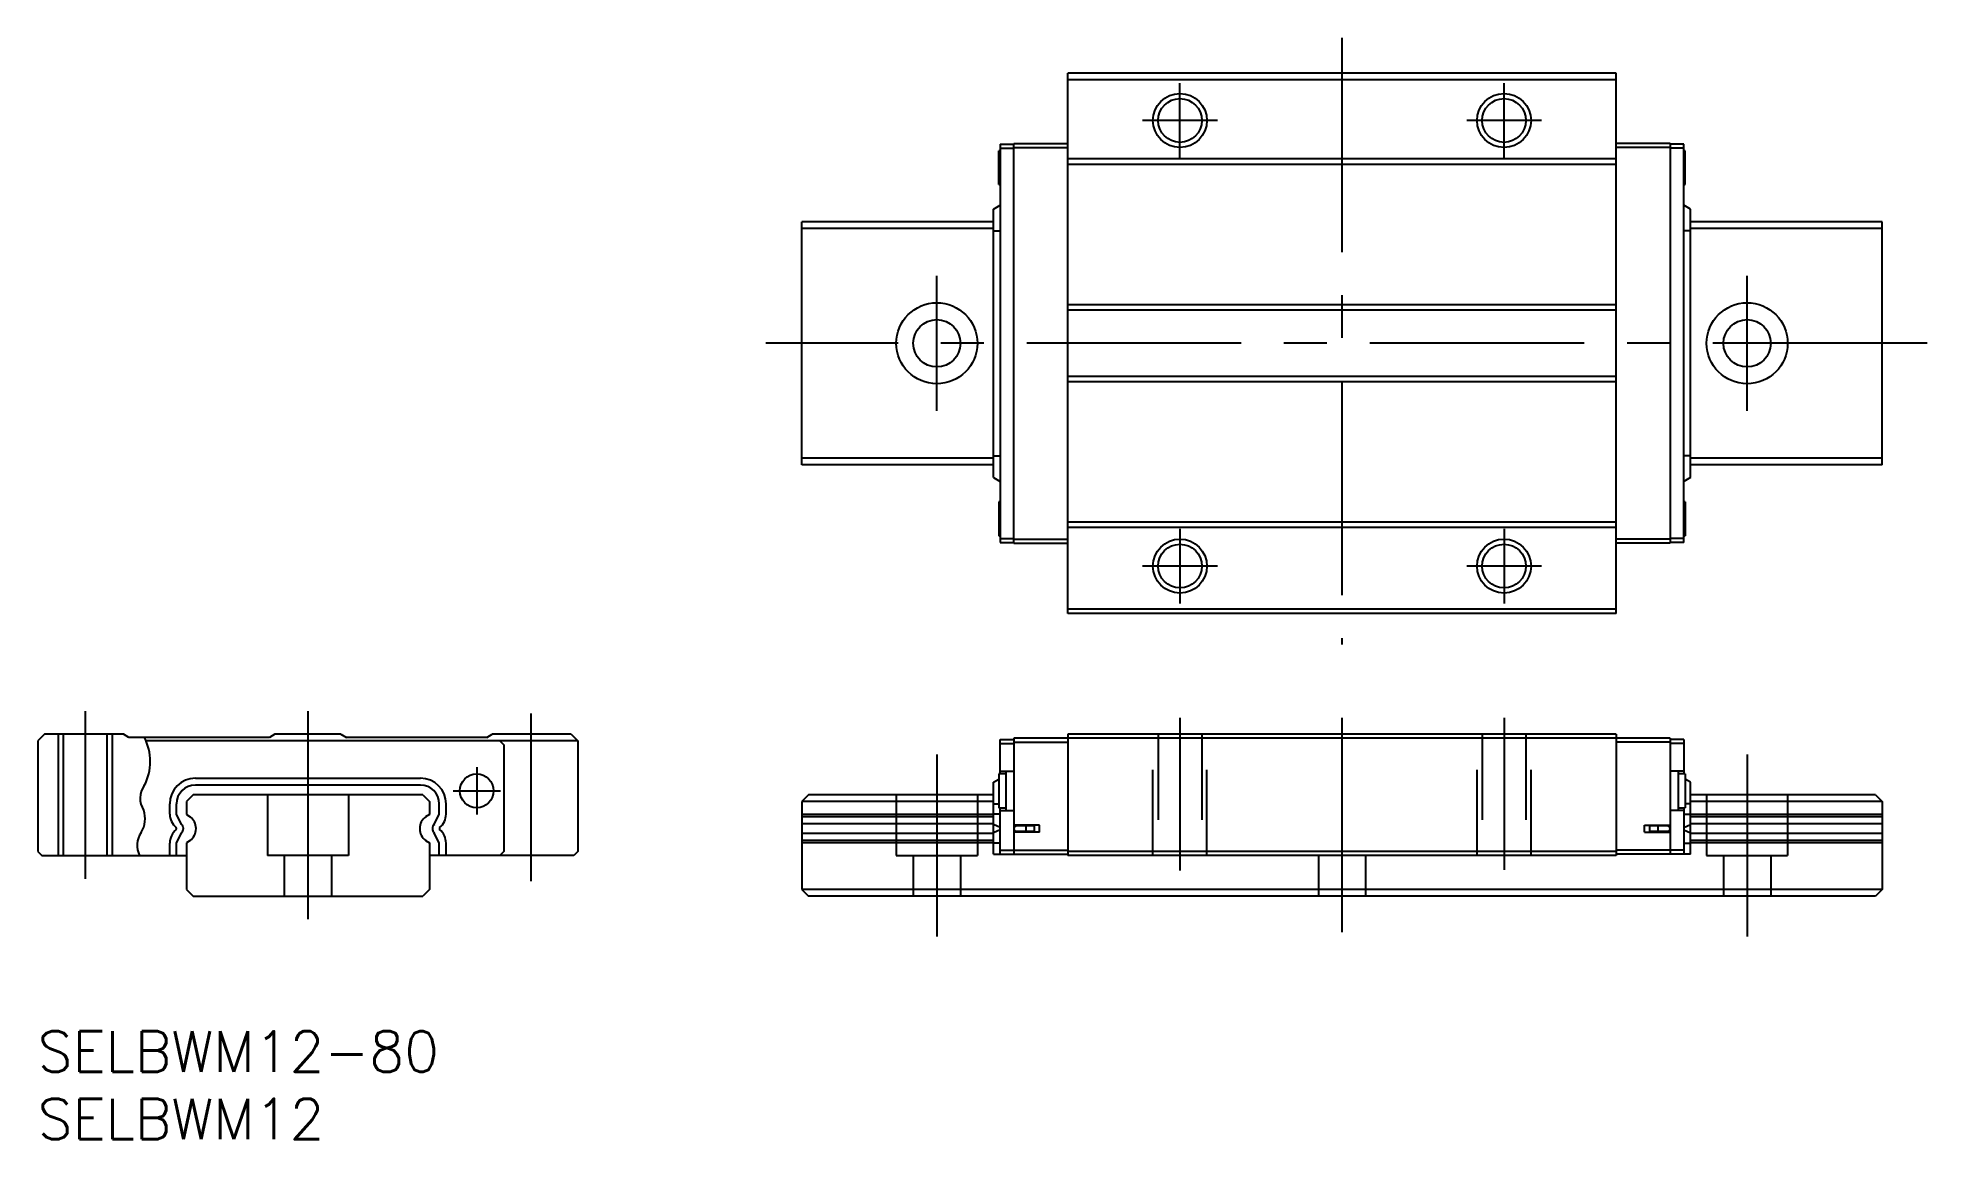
# Model space of a CAD drawing. Extents: x 0 to 140, y -8 to 74.
import ezdxf

# ---------------------------------------------------------------- set-up
doc = ezdxf.new("R2010")
doc.units = 0
doc.header["$LTSCALE"] = 0.5
doc.linetypes.add('CENTER', pattern=[50.8, 31.75, -6.35, 6.35, -6.35])
doc.linetypes.add('DASHED', pattern=[19.05, 12.7, -6.35])
for name, color, linetype in [('MSM_CENTER', 1, 'CENTER'), ('MSM_CONTINUOUS', 7, 'CONTINUOUS'), ('MSM_DASHED', 4, 'DASHED'), ('MSM_NARROW', 5, 'CONTINUOUS'), ('MSM_PART_NUMBER', 7, 'CONTINUOUS')]:
    doc.layers.add(name, color=color, linetype=linetype)
doc.styles.get("Standard").update_dxf_attribs({"font": 'txt.shx', "height": 3, "bigfont": 'bigfont.shx'})

# ---------------------------------------------------------------- blocks, each defined once
blk = doc.blocks.new('*U2')
at = {"layer": 'MSM_PART_NUMBER'}
blk.add_text('SELBWM12-80', height=3, dxfattribs=at).set_placement((0, -3))
blk = doc.blocks.new('*U3')
at = {"layer": 'MSM_PART_NUMBER'}
blk.add_text('SELBWM12', height=3, dxfattribs=at).set_placement((0, -8))

msp = doc.modelspace()

# ---------------------------------------------------------------- linework, layer by layer
at = {"layer": 'MSM_CENTER'}
for p, q in [((96.57, 73.56), (96.57, 28.63)), ((84.57, 64.68), (84.57, 70.21)), ((108.57, 64.68), (108.57, 70.21)), ((87.34, 67.44), (81.81, 67.44)), ((111.34, 67.44), (105.81, 67.44)), ((66.57, 45.94), (66.57, 55.94)), ((126.57, 45.94), (126.57, 55.94)), ((139.9, 50.94), (53.9, 50.94)), ((84.57, 37.21), (84.57, 31.68)), ((108.57, 37.21), (108.57, 31.68)), ((87.34, 34.44), (81.81, 34.44)), ((111.34, 34.44), (105.81, 34.44)), ((3.5, 23.7), (3.5, 11.29)), ((20, 23.7), (20, 8.29)), ((36.5, 23.52), (36.5, 11.11)), ((84.57, 23.2), (84.57, 11.9)), ((96.57, 23.2), (96.57, 7)), ((108.57, 23.2), (108.57, 11.96)), ((66.57, 20.5), (66.57, 7)), ((126.57, 20.5), (126.57, 7)), ((32.5, 19.55), (32.5, 16.05)), ((30.75, 17.8), (34.25, 17.8))]:
    msp.add_line(p, q, dxfattribs=at)
at = {"layer": 'MSM_CONTINUOUS'}
for p, q in [((116.87, 70.94), (76.27, 70.94)), ((76.27, 30.94), (76.27, 70.94)), ((116.87, 70.44), (76.27, 70.44)), ((116.87, 30.94), (116.87, 70.94)), ((71.27, 65.19), (71.17, 65.19)), ((71.17, 62.69), (71.17, 65.19)), ((71.27, 65.69), (71.27, 36.19)), ((71.27, 65.69), (72.27, 65.69)), ((71.27, 65.39), (72.27, 65.39)), ((72.27, 65.74), (76.27, 65.74)), ((72.27, 36.14), (72.27, 65.74)), ((72.27, 65.44), (76.27, 65.44)), ((116.87, 64.59), (76.27, 64.59)), ((120.87, 65.74), (116.87, 65.74)), ((120.87, 65.44), (116.87, 65.44)), ((120.87, 65.74), (120.87, 36.14)), ((121.87, 65.69), (120.87, 65.69)), ((121.87, 65.39), (120.87, 65.39)), ((121.87, 36.19), (121.87, 65.69)), ((121.97, 65.19), (121.87, 65.19)), ((121.97, 62.69), (121.97, 65.19)), ((116.87, 64.19), (76.27, 64.19)), ((71.17, 62.69), (71.27, 62.69)), ((121.87, 62.69), (121.97, 62.69)), ((70.77, 60.87), (71.27, 61.17)), ((70.77, 41.01), (70.77, 60.87)), ((122.37, 60.87), (121.87, 61.17)), ((122.37, 41.01), (122.37, 60.87)), ((70.77, 59.94), (56.57, 59.94)), ((56.57, 41.94), (56.57, 59.94)), ((70.77, 59.44), (56.57, 59.44)), ((70.77, 59.27), (71.27, 59.27)), ((122.37, 59.27), (121.87, 59.27)), ((136.57, 59.94), (122.37, 59.94)), ((136.57, 59.44), (122.37, 59.44)), ((136.57, 41.94), (136.57, 59.94)), ((116.87, 53.79), (76.27, 53.79)), ((116.87, 53.39), (76.27, 53.39)), ((116.87, 48.49), (76.27, 48.49)), ((116.87, 48.09), (76.27, 48.09)), ((70.77, 42.44), (56.57, 42.44)), ((70.77, 42.61), (71.27, 42.61)), ((122.37, 42.61), (121.87, 42.61)), ((136.57, 42.44), (122.37, 42.44)), ((70.77, 41.94), (56.57, 41.94)), ((70.77, 41.01), (71.27, 40.71)), ((122.37, 41.01), (121.87, 40.71)), ((136.57, 41.94), (122.37, 41.94)), ((71.17, 39.19), (71.17, 36.69)), ((71.27, 39.19), (71.17, 39.19)), ((121.97, 39.19), (121.87, 39.19)), ((121.97, 39.19), (121.97, 36.69)), ((71.17, 36.69), (71.27, 36.69)), ((71.27, 36.49), (72.27, 36.49)), ((72.27, 36.44), (76.27, 36.44)), ((116.87, 37.69), (76.27, 37.69)), ((116.87, 37.29), (76.27, 37.29)), ((120.87, 36.44), (116.87, 36.44)), ((121.87, 36.49), (120.87, 36.49)), ((121.87, 36.69), (121.97, 36.69)), ((71.27, 36.19), (72.27, 36.19)), ((72.27, 36.14), (76.27, 36.14)), ((120.87, 36.14), (116.87, 36.14)), ((121.87, 36.19), (120.87, 36.19)), ((116.87, 31.24), (76.27, 31.24)), ((116.87, 30.94), (76.27, 30.94)), ((0.5, 22), (0, 21.5)), ((0, 21.5), (0, 13.3)), ((6.35, 22), (0.5, 22)), ((1.88, 22), (1.88, 13)), ((5.12, 22), (5.12, 13)), ((6.75, 21.75), (6.35, 22)), ((17.15, 21.75), (6.75, 21.75)), ((40, 21.5), (8.01, 21.5)), ((17.55, 22), (17.15, 21.75)), ((22.45, 22), (17.55, 22)), ((22.45, 22), (22.85, 21.75)), ((33.25, 21.75), (22.85, 21.75)), ((33.25, 21.75), (33.65, 22)), ((39.5, 22), (33.65, 22)), ((34.2, 21.5), (34.5, 21.2)), ((34.5, 21.2), (34.5, 13.3)), ((39.5, 22), (40, 21.5)), ((40, 21.5), (40, 13.3)), ((71.27, 19.05), (71.27, 21.6)), ((71.27, 21.6), (72.27, 21.6)), ((71.27, 21.3), (72.27, 21.3)), ((120.87, 21.7), (72.27, 21.7)), ((72.27, 21.7), (72.27, 13.1)), ((72.27, 21.4), (76.27, 21.4)), ((116.87, 22), (76.27, 22)), ((76.27, 22), (76.27, 13)), ((116.87, 22), (116.87, 13)), ((120.87, 21.4), (116.87, 21.4)), ((120.87, 21.7), (120.87, 13.1)), ((121.87, 21.6), (120.87, 21.6)), ((121.87, 21.3), (120.87, 21.3)), ((121.87, 21.6), (121.87, 19.05)), ((11.67, 18.73), (28.33, 18.73)), ((28.33, 18.23), (11.67, 18.23)), ((70.77, 18.43), (71.17, 18.67)), ((70.77, 13.1), (70.77, 18.43)), ((71.67, 19.05), (71.17, 19.05)), ((71.17, 19.05), (71.17, 16.55)), ((71.27, 19.25), (72.27, 19.25)), ((71.67, 19.25), (71.67, 16.35)), ((121.87, 19.25), (120.87, 19.25)), ((121.47, 19.25), (121.47, 16.35)), ((121.97, 19.05), (121.47, 19.05)), ((121.97, 19.05), (121.97, 16.55)), ((122.37, 18.43), (121.97, 18.67)), ((122.37, 13.1), (122.37, 18.43)), ((9.77, 16.08), (9.77, 16.83)), ((10.27, 16.08), (10.27, 16.83)), ((11.5, 17.5), (11, 17)), ((11, 17), (11, 16.04)), ((28.5, 17.5), (11.5, 17.5)), ((28.5, 17.5), (29, 17)), ((29, 17), (29, 16.04)), ((29.73, 16.08), (29.73, 16.83)), ((30.23, 16.08), (30.23, 16.83)), ((57.07, 17.5), (56.57, 17)), ((70.77, 17), (56.57, 17)), ((56.57, 17), (56.57, 10.5)), ((70.77, 17.5), (57.07, 17.5)), ((70.77, 16.83), (71.17, 16.83)), ((122.37, 16.83), (121.97, 16.83)), ((136.07, 17.5), (122.37, 17.5)), ((136.57, 17), (122.37, 17)), ((136.07, 17.5), (136.57, 17)), ((136.57, 17), (136.57, 10.5)), ((10.64, 15.31), (10.27, 16.08)), ((11, 16.04), (11.28, 15.88)), ((29, 16.04), (28.72, 15.88)), ((29.36, 15.31), (29.73, 16.08)), ((70.77, 16.04), (56.57, 16.04)), ((70.77, 15.88), (56.57, 15.88)), ((71.27, 16.08), (70.77, 16.08)), ((71.17, 16.55), (71.67, 16.55)), ((71.27, 13.1), (71.27, 16.55)), ((71.27, 16.35), (72.27, 16.35)), ((121.87, 16.35), (120.87, 16.35)), ((121.47, 16.55), (121.97, 16.55)), ((121.87, 16.55), (121.87, 13.1)), ((121.87, 16.08), (122.37, 16.08)), ((136.57, 16.04), (122.37, 16.04)), ((136.57, 15.88), (122.37, 15.88)), ((10.27, 13.92), (10.64, 14.69)), ((11.28, 14.12), (11, 13.96)), ((28.72, 14.12), (29, 13.96)), ((29.73, 13.92), (29.36, 14.69)), ((70.77, 15.35), (56.57, 15.35)), ((70.77, 14.65), (56.57, 14.65)), ((70.77, 14.12), (56.57, 14.12)), ((71.27, 15.08), (70.77, 15.31)), ((71.27, 14.92), (70.77, 14.69)), ((74.17, 15.25), (72.27, 15.25)), ((74.17, 14.75), (72.27, 14.75)), ((73.77, 15.2), (72.47, 15.2)), ((72.47, 14.8), (73.77, 14.8)), ((72.77, 15.2), (72.77, 15.25)), ((72.77, 14.75), (72.77, 14.8)), ((73.1, 15.2), (73.1, 15.25)), ((73.1, 14.75), (73.1, 14.8)), ((73.17, 15.2), (73.17, 14.8)), ((73.77, 15.2), (73.77, 14.8)), ((74.17, 14.75), (74.17, 15.25)), ((118.97, 14.75), (118.97, 15.25)), ((118.97, 15.25), (120.87, 15.25)), ((118.97, 14.75), (120.87, 14.75)), ((120.67, 15.2), (119.37, 15.2)), ((119.37, 14.8), (119.37, 15.2)), ((119.37, 14.8), (120.67, 14.8)), ((119.97, 14.8), (119.97, 15.2)), ((120.04, 15.2), (120.04, 15.25)), ((120.04, 14.75), (120.04, 14.8)), ((120.37, 15.2), (120.37, 15.25)), ((120.37, 14.75), (120.37, 14.8)), ((121.87, 15.08), (122.37, 15.31)), ((121.87, 14.92), (122.37, 14.69)), ((136.57, 15.35), (122.37, 15.35)), ((136.57, 14.65), (122.37, 14.65)), ((136.57, 14.12), (122.37, 14.12)), ((0, 13.3), (0.3, 13)), ((0.3, 13), (11, 13)), ((9.77, 13), (9.77, 13.92)), ((10.27, 13), (10.27, 13.92)), ((11, 13.96), (11, 10.5)), ((29, 13.96), (29, 10.5)), ((39.7, 13), (29, 13)), ((29.73, 13), (29.73, 13.92)), ((30.23, 13), (30.23, 13.92)), ((34.5, 13.3), (34.2, 13)), ((40, 13.3), (39.7, 13)), ((70.77, 13.96), (56.57, 13.96)), ((71.27, 13.92), (70.77, 13.92)), ((70.77, 13.1), (76.27, 13.1)), ((71.27, 13.4), (76.27, 13.4)), ((116.87, 13.3), (76.27, 13.3)), ((116.87, 13), (76.27, 13)), ((121.87, 13.4), (116.87, 13.4)), ((122.37, 13.1), (116.87, 13.1)), ((121.87, 13.92), (122.37, 13.92)), ((136.57, 13.96), (122.37, 13.96)), ((11, 10.5), (11.5, 10)), ((11.5, 10), (28.5, 10)), ((29, 10.5), (28.5, 10)), ((136.57, 10.5), (56.57, 10.5)), ((56.57, 10.5), (57.07, 10)), ((136.07, 10), (57.07, 10)), ((136.57, 10.5), (136.07, 10))]:
    msp.add_line(p, q, dxfattribs=at)
for centre, radius in [((84.57, 67.44), 1.62), ((108.57, 67.44), 1.62), ((66.57, 50.94), 3), ((126.57, 50.94), 3), ((66.57, 50.94), 1.75), ((126.57, 50.94), 1.75), ((84.57, 34.44), 1.62), ((108.57, 34.44), 1.62), ((32.5, 17.8), 1.25)]:
    msp.add_circle(centre, radius, dxfattribs=at)
for centre, radius, start, end in [((11.67, 16.83), 1.9, 90.0008, 179.9992), ((11.67, 16.83), 1.4, 90.0008, 179.9992), ((28.33, 16.83), 1.9, 0.0008, 89.9992), ((28.33, 16.83), 1.4, 0.0008, 89.9992), ((11.07, 16.08), 1.3, 180, 230.7296), ((10.62, 15), 1.1, 306.6411, 53.3589), ((29.38, 15), 1.1, 126.6411, 233.3589), ((28.93, 16.08), 1.3, 309.2704, 0), ((11.07, 13.92), 1.3, 129.2704, 180), ((10.06, 15), 0.2, 337.2267, 22.7733), ((10.38, 15), 0.4, 309.2704, 50.7296), ((29.62, 15), 0.4, 129.2704, 230.7296), ((29.94, 15), 0.2, 157.2267, 202.7733), ((28.93, 13.92), 1.3, 0, 50.7296), ((72.47, 15), 0.2, 90, 270), ((120.67, 15), 0.2, 270, 90)]:
    msp.add_arc(centre, radius, start, end, dxfattribs=at)
at = {"layer": 'MSM_DASHED'}
for p, q in [((82.57, 13), (82.57, 22)), ((82.95, 22), (82.95, 13)), ((86.19, 22), (86.19, 13)), ((86.57, 13), (86.57, 22)), ((106.57, 13), (106.57, 22)), ((106.95, 22), (106.95, 13)), ((110.19, 22), (110.19, 13)), ((110.57, 13), (110.57, 22)), ((17, 17.45), (17, 13)), ((23, 17.45), (23, 13)), ((63.57, 17.5), (63.57, 13)), ((69.57, 17.5), (69.57, 13)), ((123.57, 17.5), (123.57, 13)), ((129.57, 17.5), (129.57, 13)), ((23, 13), (17, 13)), ((18.25, 13), (18.25, 10)), ((21.75, 13), (21.75, 10)), ((63.57, 13), (69.57, 13)), ((64.82, 13), (64.82, 10)), ((68.32, 13), (68.32, 10)), ((94.82, 13), (94.82, 10)), ((98.32, 13), (98.32, 10)), ((123.57, 13), (129.57, 13)), ((124.82, 13), (124.82, 10)), ((128.32, 13), (128.32, 10))]:
    msp.add_line(p, q, dxfattribs=at)
at = {"layer": 'MSM_NARROW'}
for p, q in [((1.5, 22), (1.5, 13)), ((5.5, 22), (5.5, 13))]:
    msp.add_line(p, q, dxfattribs=at)
for centre in [(84.57, 67.44), (108.57, 67.44), (84.57, 34.44), (108.57, 34.44)]:
    msp.add_circle(centre, 2, dxfattribs=at)
for centre, radius, start, end in [((4.51, 19.98), 3.82, 332.0525, 27.6951), ((9.22, 17.24), 1.64, 144.6073, 212.2286), ((6.04, 15.73), 1.91, 327.8685, 19.3369), ((9.08, 13.76), 1.72, 146.3513, 206.2587)]:
    msp.add_arc(centre, radius, start, end, dxfattribs=at)

# ---------------------------------------------------------------- block references
at = {"layer": 'MSM_CONTINUOUS'}
for name in ['*U2', '*U3']:
    msp.add_blockref(name, (0, 0), dxfattribs=at)

doc.saveas('drawing.dxf')
